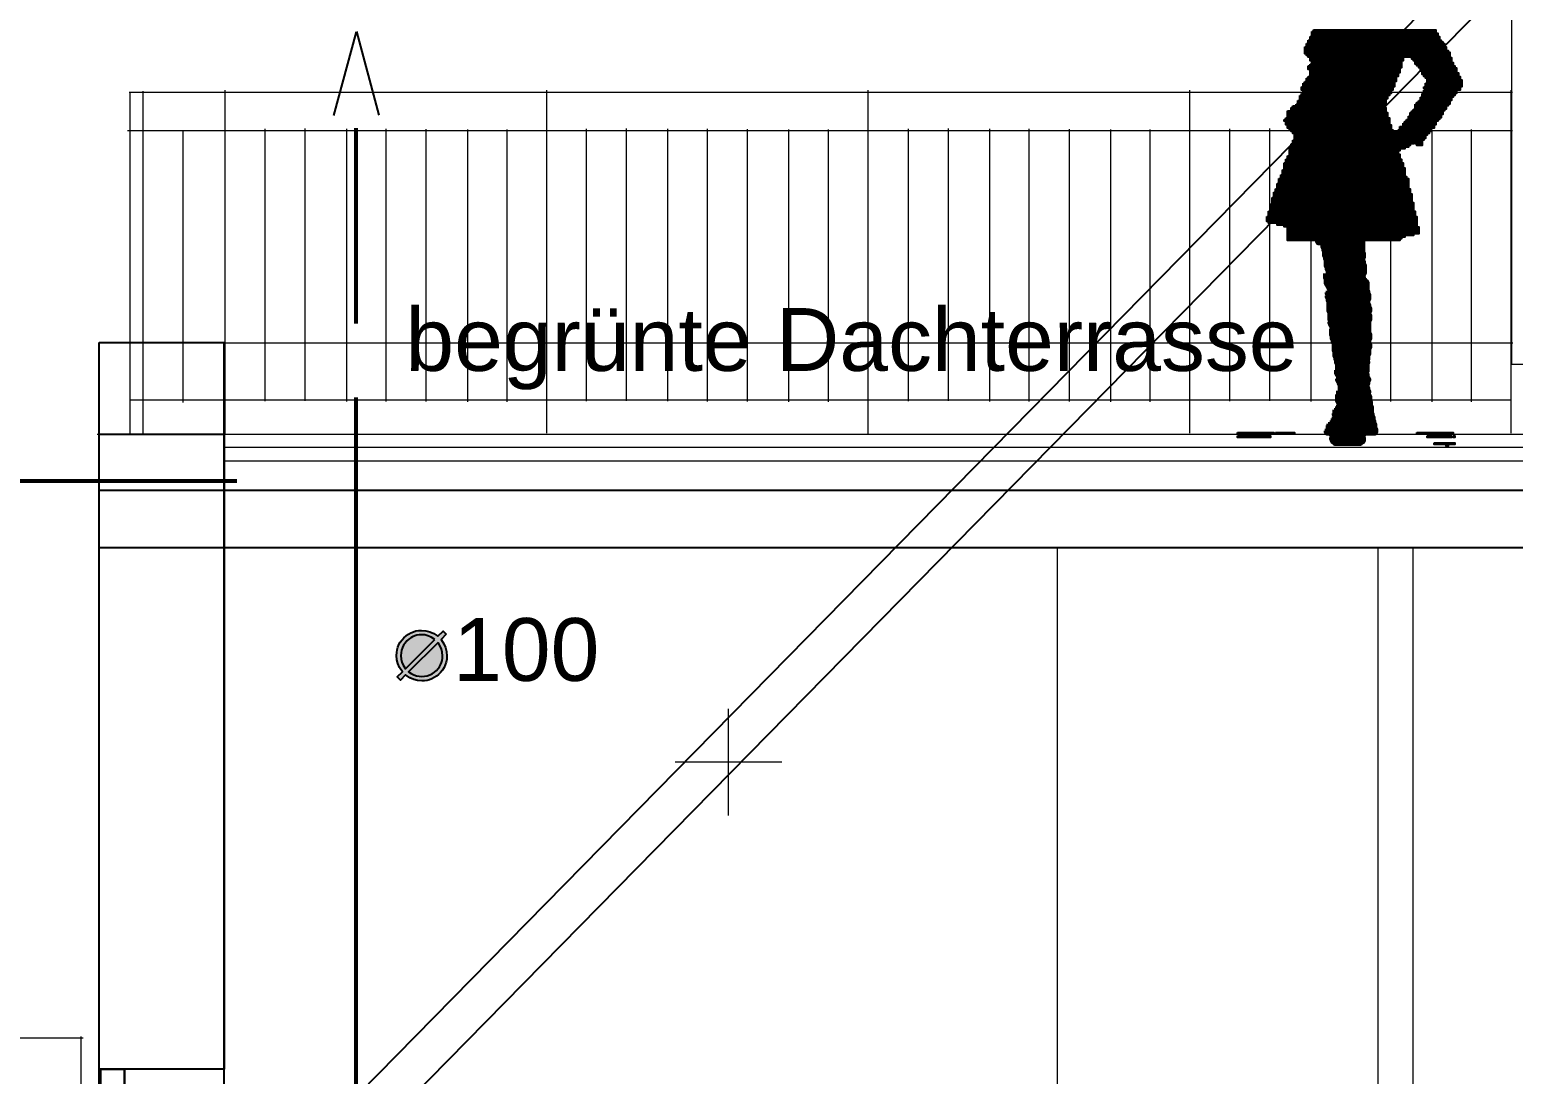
# Model space of a CAD drawing. Header units: millimetres. Extents: x 6 to 41668, y 1529 to 28527.
# Drawn here: x 18826 to 23627, y 19161 to 22540 of the extents above; entities that cross this region are included whole.
import ezdxf

# ---------------------------------------------------------------- set-up
doc = ezdxf.new("R2010")
doc.units = ezdxf.units.MM
doc.header["$LTSCALE"] = 50
doc.linetypes.add('PDF_211-7_211-7_0-0_0-0', pattern=[423.4, 211.7, -211.7, 0, 0])
for name, color, linetype in [('00_Wand_Bestand', 7, 'Continuous'), ('05_Linien_stark', 7, 'Continuous'), ('06_Linien_fein', 3, 'Continuous'), ('07_Bemassung', 6, 'Continuous'), ('08_Schnittlinie', 1, 'Continuous'), ('10_Text', 7, 'Continuous')]:
    doc.layers.add(name, color=color, linetype=linetype)
doc.styles.add('PLAN', font='arial.ttf')

msp = doc.modelspace()

# ---------------------------------------------------------------- hatches: boundary and pattern name
at = {"layer": '00_Wand_Bestand'}
for points in [[(22974.8, 22534.4), (23376.8, 22534.4), (23376.8, 22528.8), (22974.8, 22528.8)], [(22974.8, 22528.9), (23382.4, 22528.9), (23382.4, 22523.2), (22974.8, 22523.2)], [(22974.8, 22523.2), (23382.4, 22523.2), (23382.4, 22517.6), (22974.8, 22517.6)], [(22980.4, 22540), (23376.8, 22540), (23376.8, 22534.4), (22980.4, 22534.4)], [(22952.5, 22484.1), (23410.3, 22484.1), (23410.3, 22478.5), (22952.5, 22478.5)], [(22952.5, 22478.5), (23410.3, 22478.5), (23410.3, 22472.9), (22952.5, 22472.9)], [(22952.5, 22472.9), (23415.9, 22472.9), (23415.9, 22467.3), (22952.5, 22467.3)], [(22958.1, 22495.3), (23404.7, 22495.3), (23404.7, 22489.7), (22958.1, 22489.7)], [(22958.1, 22489.7), (23404.7, 22489.7), (23404.7, 22484.1), (22958.1, 22484.1)], [(22963.7, 22506.5), (23393.6, 22506.5), (23393.6, 22500.9), (22963.7, 22500.9)], [(22963.7, 22500.9), (23399.1, 22500.9), (23399.1, 22495.3), (22963.7, 22495.3)], [(22969.3, 22517.6), (23388, 22517.6), (23388, 22512.1), (22969.3, 22512.1)], [(22969.3, 22512), (23388, 22512), (23388, 22506.4), (22969.3, 22506.4)], [(22952.5, 22467.3), (23421.5, 22467.3), (23421.5, 22461.7), (22952.5, 22461.7)], [(22958.1, 22461.7), (23421.4, 22461.7), (23421.4, 22456.1), (22958.1, 22456.1)], [(22963.7, 22456.2), (23421.5, 22456.2), (23421.5, 22450.6), (22963.7, 22450.6)], [(22930.2, 22310.7), (23181.4, 22310.7), (23181.4, 22305.2), (22930.2, 22305.2)], [(22930.2, 22305.1), (23181.4, 22305.1), (23181.4, 22299.5), (22930.2, 22299.5)], [(23187, 22310.7), (23214.9, 22310.7), (23214.9, 22305.2), (23187, 22305.2)], [(23187, 22305.1), (23214.9, 22305.1), (23214.9, 22299.5), (23187, 22299.5)], [(23315.4, 22305.1), (23421.4, 22305.1), (23421.4, 22299.5), (23315.4, 22299.5)], [(23321, 22310.7), (23421.5, 22310.7), (23421.5, 22305.2), (23321, 22305.2)], [(22919, 22204.5), (23348.9, 22204.5), (23348.9, 22198.9), (22919, 22198.9)], [(22919, 22198.9), (23343.3, 22198.9), (23343.3, 22193.3), (22919, 22193.3)], [(22919, 22193.3), (23343.3, 22193.3), (23343.3, 22187.7), (22919, 22187.7)], [(22919, 22187.7), (23337.7, 22187.7), (23337.7, 22182.1), (22919, 22182.1)], [(22902.3, 22159.7), (23276.3, 22159.7), (23276.3, 22154.2), (22902.3, 22154.2)], [(22902.3, 22154.1), (23259.5, 22154.1), (23259.5, 22148.6), (22902.3, 22148.6)], [(22902.3, 22148.6), (23254, 22148.6), (23254, 22143), (22902.3, 22143)], [(22902.3, 22137.4), (23259.5, 22137.4), (23259.5, 22131.8), (22902.3, 22131.8)], [(22907.9, 22165.4), (23287.5, 22165.4), (23287.5, 22159.7), (22907.9, 22159.7)], [(22913.4, 22182.1), (23332.1, 22182.1), (23332.1, 22176.5), (22913.4, 22176.5)], [(22879.9, 22087.1), (23276.3, 22087.1), (23276.3, 22081.5), (22879.9, 22081.5)], [(22885.5, 22109.4), (23270.7, 22109.4), (23270.7, 22103.8), (22885.5, 22103.8)], [(22885.5, 22103.8), (23270.7, 22103.8), (23270.7, 22098.2), (22885.5, 22098.2)], [(22885.5, 22098.2), (23270.7, 22098.2), (23270.7, 22092.6), (22885.5, 22092.6)], [(22885.5, 22092.7), (23276.3, 22092.7), (23276.3, 22087.1), (22885.5, 22087.1)], [(22891.1, 22120.6), (23265.1, 22120.6), (23265.1, 22115), (22891.1, 22115)], [(22891.1, 22115), (23265.1, 22115), (23265.1, 22109.4), (22891.1, 22109.4)], [(22896.7, 22131.8), (23259.5, 22131.8), (23259.5, 22126.2), (22896.7, 22126.2)], [(22896.7, 22126.2), (23259.5, 22126.2), (23259.5, 22120.6), (22896.7, 22120.6)], [(22863.2, 22042.3), (23287.5, 22042.3), (23287.5, 22036.7), (22863.2, 22036.7)], [(22868.8, 22059.1), (23287.5, 22059.1), (23287.5, 22053.5), (22868.8, 22053.5)], [(22868.8, 22053.5), (23287.5, 22053.5), (23287.5, 22047.9), (22868.8, 22047.9)], [(22868.8, 22047.9), (23287.5, 22047.9), (23287.5, 22042.3), (22868.8, 22042.3)], [(22874.4, 22070.3), (23276.3, 22070.3), (23276.3, 22064.7), (22874.4, 22064.7)], [(22874.4, 22064.7), (23281.9, 22064.7), (23281.9, 22059.1), (22874.4, 22059.1)], [(22879.9, 22081.4), (23276.3, 22081.4), (23276.3, 22075.8), (22879.9, 22075.8)], [(22879.9, 22075.9), (23276.3, 22075.9), (23276.3, 22070.3), (22879.9, 22070.3)], [(22846.4, 21997.6), (23298.6, 21997.6), (23298.6, 21992), (22846.4, 21992)], [(22846.4, 21992), (23298.6, 21992), (23298.6, 21986.4), (22846.4, 21986.4)], [(22852, 22014.4), (23293, 22014.4), (23293, 22008.8), (22852, 22008.8)], [(22852, 22008.8), (23298.6, 22008.8), (23298.6, 22003.2), (22852, 22003.2)], [(22852, 22003.2), (23298.6, 22003.2), (23298.6, 21997.6), (22852, 21997.6)], [(22857.6, 22025.5), (23293.1, 22025.5), (23293.1, 22019.9), (22857.6, 22019.9)], [(22857.6, 22019.9), (23293.1, 22019.9), (23293.1, 22014.4), (22857.6, 22014.4)], [(22863.2, 22036.7), (23287.5, 22036.7), (23287.5, 22031.1), (22863.2, 22031.1)], [(22863.2, 22031.1), (23287.5, 22031.1), (23287.5, 22025.5), (22863.2, 22025.5)], [(22835.3, 21952.8), (23309.8, 21952.8), (23309.8, 21947.3), (22835.3, 21947.3)], [(22835.3, 21947.2), (23309.8, 21947.2), (23309.8, 21941.6), (22835.3, 21941.6)], [(22840.9, 21975.2), (23304.2, 21975.2), (23304.2, 21969.6), (22840.9, 21969.6)], [(22840.9, 21969.6), (23304.2, 21969.6), (23304.2, 21964.1), (22840.9, 21964.1)], [(22840.9, 21964), (23304.2, 21964), (23304.2, 21958.4), (22840.9, 21958.4)], [(22840.9, 21958.4), (23304.2, 21958.4), (23304.2, 21952.8), (22840.9, 21952.8)], [(22846.4, 21986.4), (23298.6, 21986.4), (23298.6, 21980.8), (22846.4, 21980.8)], [(22846.4, 21980.8), (23304.2, 21980.8), (23304.2, 21975.2), (22846.4, 21975.2)], [(22829.7, 21936.1), (23315.4, 21936.1), (23315.4, 21930.5), (22829.7, 21930.5)], [(22829.7, 21930.5), (23315.4, 21930.5), (23315.4, 21924.9), (22829.7, 21924.9)], [(22829.7, 21924.9), (23315.4, 21924.9), (23315.4, 21919.3), (22829.7, 21919.3)], [(22835.3, 21941.7), (23309.8, 21941.7), (23309.8, 21936.1), (22835.3, 21936.1)], [(22835.3, 21919.3), (23315.4, 21919.3), (23315.4, 21913.7), (22835.3, 21913.7)], [(22863.2, 21913.7), (23315.4, 21913.7), (23315.4, 21908.1), (22863.2, 21908.1)], [(22885.5, 21908.1), (23315.4, 21908.1), (23315.4, 21902.5), (22885.5, 21902.5)], [(22896.7, 21902.5), (23321, 21902.5), (23321, 21896.9), (22896.7, 21896.9)], [(22896.7, 21896.9), (23321, 21896.9), (23321, 21891.3), (22896.7, 21891.3)], [(22896.7, 21891.3), (23321, 21891.3), (23321, 21885.7), (22896.7, 21885.7)], [(22896.7, 21885.7), (23321, 21885.7), (23321, 21880.1), (22896.7, 21880.1)], [(22896.7, 21880.1), (23304.2, 21880.1), (23304.2, 21874.5), (22896.7, 21874.5)], [(22896.7, 21874.5), (23276.3, 21874.5), (23276.3, 21868.9), (22896.7, 21868.9)], [(22896.7, 21869), (23265.1, 21869), (23265.1, 21863.4), (22896.7, 21863.4)], [(22896.7, 21863.4), (23259.5, 21863.4), (23259.5, 21857.8), (22896.7, 21857.8)], [(22734.8, 21237.1), (22852, 21237.1), (22852, 21231.4), (22734.8, 21231.4)], [(22734.8, 21225.8), (22840.9, 21225.8), (22840.9, 21220.3), (22734.8, 21220.3)], [(22857.6, 21237.1), (22919, 21237.1), (22919, 21231.4), (22857.6, 21231.4)], [(23315.4, 21237.1), (23432.6, 21237.1), (23432.6, 21231.4), (23315.4, 21231.4)], [(23348.9, 21225.8), (23427, 21225.8), (23427, 21220.3), (23348.9, 21220.3)], [(23432.6, 21225.8), (23438.2, 21225.8), (23438.2, 21220.3), (23432.6, 21220.3)], [(20173.9, 20584.1), (20157, 20567), (20166.1, 20553.7), (20171.9, 20541.4), (20175.1, 20528.7), (20176.1, 20513.8), (20175.5, 20503.9), (20173.8, 20494.4), (20170.8, 20485.3), (20166.6, 20476.5), (20161.3, 20468.1), (20154.8, 20460.1), (20148.6, 20453.9), (20142, 20448.4), (20135, 20443.9), (20127.7, 20440.1), (20120, 20437.2), (20111.9, 20435.1), (20103.4, 20433.9), (20094.6, 20433.5), (20080.7, 20434.5), (20068.5, 20437.6), (20056.3, 20443.4), (20042.3, 20452.6), (20025.4, 20436), (20015.1, 20446), (20032.1, 20462.7), (20023, 20476.8), (20017.2, 20489.2), (20014, 20501.7), (20013, 20515.8), (20013.5, 20525), (20014.9, 20533.8), (20017.4, 20542.4), (20020.8, 20550.5), (20025.2, 20558.3), (20030.7, 20565.7), (20037, 20572.7), (20044.1, 20579.1), (20051.5, 20584.5), (20059.3, 20588.9), (20067.4, 20592.4), (20075.9, 20594.8), (20084.8, 20596.3), (20094, 20596.8), (20108.2, 20595.7), (20120.8, 20592.5), (20133.2, 20586.6), (20146.9, 20577.5), (20163.6, 20594.3)], [(20136.9, 20567.4), (20124.5, 20574.7), (20114.2, 20579.3), (20104.5, 20581.8), (20094, 20582.6), (20086.3, 20582.2), (20079, 20580.9), (20071.9, 20578.9), (20065.1, 20576.1), (20058.7, 20572.4), (20052.6, 20568), (20046.7, 20562.7), (20040.7, 20555.8), (20035.7, 20548.6), (20031.9, 20540.9), (20029.1, 20532.7), (20027.5, 20524.2), (20026.9, 20515.2), (20027.7, 20504), (20030.2, 20494.1), (20034.8, 20484), (20042, 20472.5)], [(20147.2, 20557.4), (20052.1, 20462.4), (20060.5, 20457.1), (20068.9, 20453), (20077.4, 20450), (20086, 20448.3), (20094.7, 20447.7), (20103.7, 20448.2), (20112.2, 20449.9), (20120.3, 20452.6), (20128, 20456.4), (20135.3, 20461.4), (20142.1, 20467.4), (20147.4, 20473.2), (20151.8, 20479.3), (20155.5, 20485.7), (20158.3, 20492.4), (20160.3, 20499.4), (20161.6, 20506.7), (20162, 20514.4), (20161.1, 20525.7), (20158.7, 20535.8), (20154.2, 20545.9)]]:
    msp.add_hatch(color=7, dxfattribs=at).paths.add_polyline_path(points)
at = {"layer": '07_Bemassung'}
for points in [[(23371.2, 21203.5), (23438.2, 21203.5), (23438.2, 21197.9), (23371.2, 21197.9)], [(23410.3, 21197.9), (23415.9, 21197.9), (23415.9, 21192.3), (23410.3, 21192.3)]]:
    msp.add_hatch(color=7, dxfattribs=at).paths.add_polyline_path(points)

# ---------------------------------------------------------------- linework, layer by layer
at = {"layer": '00_Wand_Bestand'}
for points in [[(22974.8, 22534.4), (23376.8, 22534.4), (23376.8, 22528.8), (22974.8, 22528.8)], [(22974.8, 22528.9), (23382.4, 22528.9), (23382.4, 22523.2), (22974.8, 22523.2)], [(22974.8, 22523.2), (23382.4, 22523.2), (23382.4, 22517.6), (22974.8, 22517.6)], [(22980.4, 22540), (23376.8, 22540), (23376.8, 22534.4), (22980.4, 22534.4)], [(22952.5, 22484.1), (23410.3, 22484.1), (23410.3, 22478.5), (22952.5, 22478.5)], [(22952.5, 22478.5), (23410.3, 22478.5), (23410.3, 22472.9), (22952.5, 22472.9)], [(22952.5, 22472.9), (23415.9, 22472.9), (23415.9, 22467.3), (22952.5, 22467.3)], [(22958.1, 22495.3), (23404.7, 22495.3), (23404.7, 22489.7), (22958.1, 22489.7)], [(22958.1, 22489.7), (23404.7, 22489.7), (23404.7, 22484.1), (22958.1, 22484.1)], [(22963.7, 22506.5), (23393.6, 22506.5), (23393.6, 22500.9), (22963.7, 22500.9)], [(22963.7, 22500.9), (23399.1, 22500.9), (23399.1, 22495.3), (22963.7, 22495.3)], [(22969.3, 22517.6), (23388, 22517.6), (23388, 22512.1), (22969.3, 22512.1)], [(22969.3, 22512), (23388, 22512), (23388, 22506.4), (22969.3, 22506.4)], [(22952.5, 22467.3), (23421.5, 22467.3), (23421.5, 22461.7), (22952.5, 22461.7)], [(22958.1, 22461.7), (23421.4, 22461.7), (23421.4, 22456.1), (22958.1, 22456.1)], [(22963.7, 22456.2), (23421.5, 22456.2), (23421.5, 22450.6), (22963.7, 22450.6)], [(22930.2, 22310.7), (23181.4, 22310.7), (23181.4, 22305.2), (22930.2, 22305.2)], [(22930.2, 22305.1), (23181.4, 22305.1), (23181.4, 22299.5), (22930.2, 22299.5)], [(23187, 22310.7), (23214.9, 22310.7), (23214.9, 22305.2), (23187, 22305.2)], [(23187, 22305.1), (23214.9, 22305.1), (23214.9, 22299.5), (23187, 22299.5)], [(23315.4, 22305.1), (23421.4, 22305.1), (23421.4, 22299.5), (23315.4, 22299.5)], [(23321, 22310.7), (23421.5, 22310.7), (23421.5, 22305.2), (23321, 22305.2)], [(22919, 22204.5), (23348.9, 22204.5), (23348.9, 22198.9), (22919, 22198.9)], [(22919, 22198.9), (23343.3, 22198.9), (23343.3, 22193.3), (22919, 22193.3)], [(22919, 22193.3), (23343.3, 22193.3), (23343.3, 22187.7), (22919, 22187.7)], [(22919, 22187.7), (23337.7, 22187.7), (23337.7, 22182.1), (22919, 22182.1)], [(22902.3, 22159.7), (23276.3, 22159.7), (23276.3, 22154.2), (22902.3, 22154.2)], [(22902.3, 22154.1), (23259.5, 22154.1), (23259.5, 22148.6), (22902.3, 22148.6)], [(22902.3, 22148.6), (23254, 22148.6), (23254, 22143), (22902.3, 22143)], [(22902.3, 22137.4), (23259.5, 22137.4), (23259.5, 22131.8), (22902.3, 22131.8)], [(22907.9, 22165.4), (23287.5, 22165.4), (23287.5, 22159.7), (22907.9, 22159.7)], [(22913.4, 22182.1), (23332.1, 22182.1), (23332.1, 22176.5), (22913.4, 22176.5)], [(22879.9, 22087.1), (23276.3, 22087.1), (23276.3, 22081.5), (22879.9, 22081.5)], [(22885.5, 22109.4), (23270.7, 22109.4), (23270.7, 22103.8), (22885.5, 22103.8)], [(22885.5, 22103.8), (23270.7, 22103.8), (23270.7, 22098.2), (22885.5, 22098.2)], [(22885.5, 22098.2), (23270.7, 22098.2), (23270.7, 22092.6), (22885.5, 22092.6)], [(22885.5, 22092.7), (23276.3, 22092.7), (23276.3, 22087.1), (22885.5, 22087.1)], [(22891.1, 22120.6), (23265.1, 22120.6), (23265.1, 22115), (22891.1, 22115)], [(22891.1, 22115), (23265.1, 22115), (23265.1, 22109.4), (22891.1, 22109.4)], [(22896.7, 22131.8), (23259.5, 22131.8), (23259.5, 22126.2), (22896.7, 22126.2)], [(22896.7, 22126.2), (23259.5, 22126.2), (23259.5, 22120.6), (22896.7, 22120.6)], [(22863.2, 22042.3), (23287.5, 22042.3), (23287.5, 22036.7), (22863.2, 22036.7)], [(22868.8, 22059.1), (23287.5, 22059.1), (23287.5, 22053.5), (22868.8, 22053.5)], [(22868.8, 22053.5), (23287.5, 22053.5), (23287.5, 22047.9), (22868.8, 22047.9)], [(22868.8, 22047.9), (23287.5, 22047.9), (23287.5, 22042.3), (22868.8, 22042.3)], [(22874.4, 22070.3), (23276.3, 22070.3), (23276.3, 22064.7), (22874.4, 22064.7)], [(22874.4, 22064.7), (23281.9, 22064.7), (23281.9, 22059.1), (22874.4, 22059.1)], [(22879.9, 22081.4), (23276.3, 22081.4), (23276.3, 22075.8), (22879.9, 22075.8)], [(22879.9, 22075.9), (23276.3, 22075.9), (23276.3, 22070.3), (22879.9, 22070.3)], [(22846.4, 21997.6), (23298.6, 21997.6), (23298.6, 21992), (22846.4, 21992)], [(22846.4, 21992), (23298.6, 21992), (23298.6, 21986.4), (22846.4, 21986.4)], [(22852, 22014.4), (23293, 22014.4), (23293, 22008.8), (22852, 22008.8)], [(22852, 22008.8), (23298.6, 22008.8), (23298.6, 22003.2), (22852, 22003.2)], [(22852, 22003.2), (23298.6, 22003.2), (23298.6, 21997.6), (22852, 21997.6)], [(22857.6, 22025.5), (23293.1, 22025.5), (23293.1, 22019.9), (22857.6, 22019.9)], [(22857.6, 22019.9), (23293.1, 22019.9), (23293.1, 22014.4), (22857.6, 22014.4)], [(22863.2, 22036.7), (23287.5, 22036.7), (23287.5, 22031.1), (22863.2, 22031.1)], [(22863.2, 22031.1), (23287.5, 22031.1), (23287.5, 22025.5), (22863.2, 22025.5)], [(22835.3, 21952.8), (23309.8, 21952.8), (23309.8, 21947.3), (22835.3, 21947.3)], [(22835.3, 21947.2), (23309.8, 21947.2), (23309.8, 21941.6), (22835.3, 21941.6)], [(22840.9, 21975.2), (23304.2, 21975.2), (23304.2, 21969.6), (22840.9, 21969.6)], [(22840.9, 21969.6), (23304.2, 21969.6), (23304.2, 21964.1), (22840.9, 21964.1)], [(22840.9, 21964), (23304.2, 21964), (23304.2, 21958.4), (22840.9, 21958.4)], [(22840.9, 21958.4), (23304.2, 21958.4), (23304.2, 21952.8), (22840.9, 21952.8)], [(22846.4, 21986.4), (23298.6, 21986.4), (23298.6, 21980.8), (22846.4, 21980.8)], [(22846.4, 21980.8), (23304.2, 21980.8), (23304.2, 21975.2), (22846.4, 21975.2)], [(22829.7, 21936.1), (23315.4, 21936.1), (23315.4, 21930.5), (22829.7, 21930.5)], [(22829.7, 21930.5), (23315.4, 21930.5), (23315.4, 21924.9), (22829.7, 21924.9)], [(22829.7, 21924.9), (23315.4, 21924.9), (23315.4, 21919.3), (22829.7, 21919.3)], [(22835.3, 21941.7), (23309.8, 21941.7), (23309.8, 21936.1), (22835.3, 21936.1)], [(22835.3, 21919.3), (23315.4, 21919.3), (23315.4, 21913.7), (22835.3, 21913.7)], [(22863.2, 21913.7), (23315.4, 21913.7), (23315.4, 21908.1), (22863.2, 21908.1)], [(22885.5, 21908.1), (23315.4, 21908.1), (23315.4, 21902.5), (22885.5, 21902.5)], [(22896.7, 21902.5), (23321, 21902.5), (23321, 21896.9), (22896.7, 21896.9)], [(22896.7, 21896.9), (23321, 21896.9), (23321, 21891.3), (22896.7, 21891.3)], [(22896.7, 21891.3), (23321, 21891.3), (23321, 21885.7), (22896.7, 21885.7)], [(22896.7, 21885.7), (23321, 21885.7), (23321, 21880.1), (22896.7, 21880.1)], [(22896.7, 21880.1), (23304.2, 21880.1), (23304.2, 21874.5), (22896.7, 21874.5)], [(22896.7, 21874.5), (23276.3, 21874.5), (23276.3, 21868.9), (22896.7, 21868.9)], [(22896.7, 21869), (23265.1, 21869), (23265.1, 21863.4), (22896.7, 21863.4)], [(22896.7, 21863.4), (23259.5, 21863.4), (23259.5, 21857.8), (22896.7, 21857.8)], [(22734.8, 21237.1), (22852, 21237.1), (22852, 21231.4), (22734.8, 21231.4)], [(22734.8, 21225.8), (22840.9, 21225.8), (22840.9, 21220.3), (22734.8, 21220.3)], [(22857.6, 21237.1), (22919, 21237.1), (22919, 21231.4), (22857.6, 21231.4)], [(23315.4, 21237.1), (23432.6, 21237.1), (23432.6, 21231.4), (23315.4, 21231.4)], [(23348.9, 21225.8), (23427, 21225.8), (23427, 21220.3), (23348.9, 21220.3)], [(23432.6, 21225.8), (23438.2, 21225.8), (23438.2, 21220.3), (23432.6, 21220.3)], [(20173.9, 20584.1), (20157, 20567), (20166.1, 20553.7), (20171.9, 20541.4), (20175.1, 20528.7), (20176.1, 20513.8), (20175.5, 20503.9), (20173.8, 20494.4), (20170.8, 20485.3), (20166.6, 20476.5), (20161.3, 20468.1), (20154.8, 20460.1), (20148.6, 20453.9), (20142, 20448.4), (20135, 20443.9), (20127.7, 20440.1), (20120, 20437.2), (20111.9, 20435.1), (20103.4, 20433.9), (20094.6, 20433.5), (20080.7, 20434.5), (20068.5, 20437.6), (20056.3, 20443.4), (20042.3, 20452.6), (20025.4, 20436), (20015.1, 20446), (20032.1, 20462.7), (20023, 20476.8), (20017.2, 20489.2), (20014, 20501.7), (20013, 20515.8), (20013.5, 20525), (20014.9, 20533.8), (20017.4, 20542.4), (20020.8, 20550.5), (20025.2, 20558.3), (20030.7, 20565.7), (20037, 20572.7), (20044.1, 20579.1), (20051.5, 20584.5), (20059.3, 20588.9), (20067.4, 20592.4), (20075.9, 20594.8), (20084.8, 20596.3), (20094, 20596.8), (20108.2, 20595.7), (20120.8, 20592.5), (20133.2, 20586.6), (20146.9, 20577.5), (20163.6, 20594.3)], [(20136.9, 20567.4), (20124.5, 20574.7), (20114.2, 20579.3), (20104.5, 20581.8), (20094, 20582.6), (20086.3, 20582.2), (20079, 20580.9), (20071.9, 20578.9), (20065.1, 20576.1), (20058.7, 20572.4), (20052.6, 20568), (20046.7, 20562.7), (20040.7, 20555.8), (20035.7, 20548.6), (20031.9, 20540.9), (20029.1, 20532.7), (20027.5, 20524.2), (20026.9, 20515.2), (20027.7, 20504), (20030.2, 20494.1), (20034.8, 20484), (20042, 20472.5)], [(20147.2, 20557.4), (20052.1, 20462.4), (20060.5, 20457.1), (20068.9, 20453), (20077.4, 20450), (20086, 20448.3), (20094.7, 20447.7), (20103.7, 20448.2), (20112.2, 20449.9), (20120.3, 20452.6), (20128, 20456.4), (20135.3, 20461.4), (20142.1, 20467.4), (20147.4, 20473.2), (20151.8, 20479.3), (20155.5, 20485.7), (20158.3, 20492.4), (20160.3, 20499.4), (20161.6, 20506.7), (20162, 20514.4), (20161.1, 20525.7), (20158.7, 20535.8), (20154.2, 20545.9)]]:
    msp.add_lwpolyline(points, close=True, dxfattribs=at)
at = {"layer": '05_Linien_stark', "lineweight": 25}
for p, q in [((19810.3, 22262.2), (19883, 22533.5)), ((19956.8, 22263.1), (19884.1, 22534.4))]:
    msp.add_line(p, q, dxfattribs=at)
at = {"layer": '05_Linien_stark', "lineweight": 15}
for p, q in [((19147.8, 22337.7), (21542.9, 22337.7)), ((19149.9, 22339.1), (19149.9, 21227.8)), ((19191.6, 22340.7), (19191.6, 21229.3)), ((19456.9, 22344.8), (19456.9, 21233.4)), ((20498.1, 22344.6), (20498.1, 21234.6)), ((21530.7, 22337.6), (23624.5, 22337.6)), ((21537.9, 22344.8), (21537.9, 21234.8)), ((21538.5, 22344.7), (21538.5, 21233.3)), ((22579.7, 22344.6), (22579.7, 21234.6)), ((23619.5, 22344.7), (23619.5, 21234.7)), ((19142.1, 22213.7), (21542.4, 22213.7)), ((19321.6, 22215.2), (19321.6, 21333.8)), ((19586.9, 22219.2), (19586.9, 21337.9)), ((19716.6, 22220.1), (19716.6, 21338.8)), ((19850.5, 22219), (19850.5, 21337.7)), ((19978, 22218.9), (19978, 21337.6)), ((20108.2, 22218.7), (20108.2, 21337.3)), ((20242.1, 22217.6), (20242.1, 21336.2)), ((20369.6, 22217.5), (20369.6, 21336.1)), ((20626.8, 22219.3), (20626.8, 21338)), ((20756.6, 22220.2), (20756.6, 21338.9)), ((20890.4, 22219.1), (20890.4, 21337.8)), ((21017.9, 22219), (21017.9, 21337.7)), ((21148.1, 22218.7), (21148.1, 21337.4)), ((21282, 22217.6), (21282, 21336.3)), ((21409.5, 22217.5), (21409.5, 21336.2)), ((21539.7, 22213.7), (23624, 22213.7)), ((21668.5, 22219.2), (21668.5, 21337.9)), ((21798.2, 22220.1), (21798.2, 21338.8)), ((21932.1, 22219), (21932.1, 21337.7)), ((22059.6, 22218.9), (22059.6, 21337.6)), ((22189.8, 22218.6), (22189.8, 21337.3)), ((22323.7, 22217.5), (22323.7, 21336.2)), ((22451.2, 22217.4), (22451.2, 21336.1)), ((22708.4, 22219.3), (22708.4, 21337.9)), ((22838.2, 22220.2), (22838.2, 21338.8)), ((22972, 22219), (22972, 21337.7)), ((23099.5, 22219), (23099.5, 21337.6)), ((23229.7, 22218.7), (23229.7, 21337.3)), ((23363.6, 22217.6), (23363.6, 21336.2)), ((23491.1, 22217.5), (23491.1, 21336.1)), ((19149.3, 21342.5), (21539, 21342.5)), ((21532, 21342.5), (23620.6, 21342.5)), ((19044.1, 21231.3), (24645.1, 21231.3)), ((19454.3, 21188.9), (24649.1, 21188.9)), ((19456, 21144.8), (24654, 21144.8)), ((16823.8, 19278.7), (18999.3, 19278.7)), ((18990.9, 19283.3), (18990.9, 18274))]:
    msp.add_line(p, q, dxfattribs=at)
at = {"layer": '05_Linien_stark', "lineweight": 20}
for points in [[(23622.1, 21456.7), (23622.1, 24251), (30219.9, 24033.3), (30219.9, 21456.7)], [(23189.8, 20863.7), (23301.5, 20863.7), (23301.5, 17685.4), (23189.8, 17685.4)]]:
    msp.add_lwpolyline(points, close=True, dxfattribs=at)
at = {"layer": '05_Linien_stark', "lineweight": 25}
for points in [[(24656.6, 23947.9), (24749.7, 23856.4), (18960.9, 17965.8), (18867.8, 18057.2)], [(19050.5, 21528.1), (19454.2, 21528.1), (19454.2, 18076.2), (19050.5, 18076.2)], [(19050.5, 21231.2), (19454.7, 21231.2), (19454.7, 19177.7), (19050.5, 19177.7)], [(19050.4, 21050.6), (24863.2, 21050.6), (24863.2, 20864), (19050.4, 20864)]]:
    msp.add_lwpolyline(points, close=True, dxfattribs=at)
at = {"layer": '05_Linien_stark', "lineweight": 211}
for points in [[(22997.2, 21857.8), (23136.7, 21857.8), (23136.7, 21852.2), (22997.2, 21852.2)], [(23013.9, 21852.2), (23136.7, 21852.2), (23136.7, 21846.6), (23013.9, 21846.6)], [(23013.9, 21846.6), (23136.7, 21846.6), (23136.7, 21841), (23013.9, 21841)], [(23013.9, 21841), (23136.7, 21841), (23136.7, 21835.4), (23013.9, 21835.4)], [(23016.7, 21835.4), (23136.7, 21835.4), (23136.7, 21829.8), (23016.7, 21829.8)], [(23016.7, 21829.8), (23136.7, 21829.8), (23136.7, 21824.2), (23016.7, 21824.2)], [(23019.5, 21824.2), (23136.7, 21824.2), (23136.7, 21818.6), (23019.5, 21818.6)], [(23019.5, 21818.6), (23139.5, 21818.6), (23139.5, 21813), (23019.5, 21813)], [(23019.5, 21813), (23139.5, 21813), (23139.5, 21807.5), (23019.5, 21807.5)], [(23022.3, 21807.5), (23139.5, 21807.5), (23139.5, 21801.9), (23022.3, 21801.9)], [(23022.3, 21801.9), (23136.7, 21801.9), (23136.7, 21796.2), (23022.3, 21796.2)], [(23022.3, 21751.5), (23139.5, 21751.5), (23139.5, 21745.9), (23022.3, 21745.9)], [(23025.1, 21796.2), (23136.7, 21796.2), (23136.7, 21790.7), (23025.1, 21790.7)], [(23025.1, 21790.7), (23139.5, 21790.7), (23139.5, 21785.1), (23025.1, 21785.1)], [(23025.1, 21785.1), (23139.5, 21785.1), (23139.5, 21779.5), (23025.1, 21779.5)], [(23025.1, 21779.5), (23142.3, 21779.5), (23142.3, 21773.9), (23025.1, 21773.9)], [(23027.9, 21773.9), (23142.3, 21773.9), (23142.3, 21768.3), (23027.9, 21768.3)], [(23027.9, 21768.3), (23142.3, 21768.3), (23142.3, 21762.7), (23027.9, 21762.7)], [(23030.7, 21762.7), (23142.3, 21762.7), (23142.3, 21757.1), (23030.7, 21757.1)], [(23030.7, 21757.1), (23142.3, 21757.1), (23142.3, 21751.5), (23030.7, 21751.5)], [(23022.3, 21745.9), (23136.7, 21745.9), (23136.7, 21740.4), (23022.3, 21740.4)], [(23022.3, 21740.3), (23139.5, 21740.3), (23139.5, 21734.7), (23022.3, 21734.7)], [(23025.1, 21734.8), (23136.7, 21734.8), (23136.7, 21729.2), (23025.1, 21729.2)], [(23025.1, 21729.1), (23145.1, 21729.1), (23145.1, 21723.6), (23025.1, 21723.6)], [(23025.1, 21723.6), (23150.7, 21723.6), (23150.7, 21718), (23025.1, 21718)], [(23027.9, 21718), (23150.7, 21718), (23150.7, 21712.4), (23027.9, 21712.4)], [(23030.7, 21712.4), (23150.7, 21712.4), (23150.7, 21706.8), (23030.7, 21706.8)], [(23033.5, 21706.8), (23150.7, 21706.8), (23150.7, 21701.2), (23033.5, 21701.2)], [(23027.9, 21690), (23153.5, 21690), (23153.5, 21684.4), (23027.9, 21684.4)], [(23027.9, 21678.8), (23156.3, 21678.8), (23156.3, 21673.2), (23027.9, 21673.2)], [(23030.7, 21695.6), (23153.5, 21695.6), (23153.5, 21690), (23030.7, 21690)], [(23030.7, 21684.4), (23156.3, 21684.4), (23156.3, 21678.8), (23030.7, 21678.8)], [(23030.7, 21667.6), (23153.5, 21667.6), (23153.5, 21662), (23030.7, 21662)], [(23033.4, 21662), (23153.5, 21662), (23153.5, 21656.5), (23033.4, 21656.5)], [(23033.4, 21656.5), (23153.5, 21656.5), (23153.5, 21650.9), (23033.4, 21650.9)], [(23033.5, 21673.2), (23156.3, 21673.2), (23156.3, 21667.6), (23033.5, 21667.6)], [(23036.2, 21701.2), (23150.7, 21701.2), (23150.7, 21695.6), (23036.2, 21695.6)], [(23033.4, 21650.9), (23156.3, 21650.9), (23156.3, 21645.3), (23033.4, 21645.3)], [(23033.5, 21645.3), (23156.3, 21645.3), (23156.3, 21639.7), (23033.5, 21639.7)], [(23033.5, 21639.7), (23159.1, 21639.7), (23159.1, 21634.1), (23033.5, 21634.1)], [(23033.5, 21634.1), (23159.1, 21634.1), (23159.1, 21628.5), (23033.5, 21628.5)], [(23036.2, 21628.5), (23156.3, 21628.5), (23156.3, 21622.9), (23036.2, 21622.9)], [(23036.2, 21622.9), (23156.3, 21622.9), (23156.3, 21617.3), (23036.2, 21617.3)], [(23036.2, 21617.3), (23159.1, 21617.3), (23159.1, 21611.7), (23036.2, 21611.7)], [(23036.2, 21611.7), (23159.1, 21611.7), (23159.1, 21606.1), (23036.2, 21606.1)], [(23036.2, 21606.1), (23159.1, 21606.1), (23159.1, 21600.5), (23036.2, 21600.5)], [(23036.2, 21594.9), (23156.3, 21594.9), (23156.3, 21589.3), (23036.2, 21589.3)], [(23039, 21589.3), (23156.3, 21589.3), (23156.3, 21583.8), (23039, 21583.8)], [(23039.1, 21600.6), (23156.3, 21600.6), (23156.3, 21594.9), (23039.1, 21594.9)], [(23041.8, 21583.8), (23156.3, 21583.8), (23156.3, 21578.2), (23041.8, 21578.2)], [(23041.8, 21572.6), (23156.3, 21572.6), (23156.3, 21567), (23041.8, 21567)], [(23041.8, 21567), (23156.3, 21567), (23156.3, 21561.4), (23041.8, 21561.4)], [(23041.8, 21561.4), (23156.3, 21561.4), (23156.3, 21555.8), (23041.8, 21555.8)], [(23044.6, 21578.2), (23156.3, 21578.2), (23156.3, 21572.6), (23044.6, 21572.6)], [(23041.8, 21555.8), (23159.1, 21555.8), (23159.1, 21550.2), (23041.8, 21550.2)], [(23044.6, 21550.2), (23159.1, 21550.2), (23159.1, 21544.6), (23044.6, 21544.6)], [(23044.6, 21544.6), (23159.1, 21544.6), (23159.1, 21539), (23044.6, 21539)], [(23047.4, 21539), (23156.3, 21539), (23156.3, 21533.4), (23047.4, 21533.4)], [(23047.4, 21533.4), (23156.3, 21533.4), (23156.3, 21527.8), (23047.4, 21527.8)], [(23050.2, 21527.9), (23156.3, 21527.9), (23156.3, 21522.3), (23050.2, 21522.3)], [(23050.2, 21522.2), (23159.1, 21522.2), (23159.1, 21516.7), (23050.2, 21516.7)], [(23050.2, 21516.7), (23159.1, 21516.7), (23159.1, 21511), (23050.2, 21511)], [(23050.2, 21511.1), (23156.3, 21511.1), (23156.3, 21505.5), (23050.2, 21505.5)], [(23050.2, 21505.5), (23156.3, 21505.5), (23156.3, 21499.9), (23050.2, 21499.9)], [(23053, 21499.9), (23156.3, 21499.9), (23156.3, 21494.3), (23053, 21494.3)], [(23053, 21494.3), (23156.3, 21494.3), (23156.3, 21488.7), (23053, 21488.7)], [(23053, 21488.7), (23153.5, 21488.7), (23153.5, 21483.1), (23053, 21483.1)], [(23055.8, 21483.1), (23153.5, 21483.1), (23153.5, 21477.5), (23055.8, 21477.5)], [(23055.8, 21477.5), (23153.5, 21477.5), (23153.5, 21471.9), (23055.8, 21471.9)], [(23058.6, 21471.9), (23150.7, 21471.9), (23150.7, 21466.3), (23058.6, 21466.3)], [(23058.6, 21466.3), (23153.5, 21466.3), (23153.5, 21460.7), (23058.6, 21460.7)], [(23058.6, 21438.4), (23150.7, 21438.4), (23150.7, 21432.8), (23058.6, 21432.8)], [(23058.6, 21432.7), (23147.9, 21432.7), (23147.9, 21427.2), (23058.6, 21427.2)], [(23061.3, 21460.7), (23150.7, 21460.7), (23150.7, 21455.1), (23061.3, 21455.1)], [(23061.3, 21455.1), (23150.7, 21455.1), (23150.7, 21449.6), (23061.3, 21449.6)], [(23061.3, 21449.6), (23150.7, 21449.6), (23150.7, 21444), (23061.3, 21444)], [(23061.3, 21444), (23150.7, 21444), (23150.7, 21438.4), (23061.3, 21438.4)], [(23061.4, 21427.2), (23150.7, 21427.2), (23150.7, 21421.6), (23061.4, 21421.6)], [(23064.2, 21421.6), (23150.7, 21421.6), (23150.7, 21416), (23064.2, 21416)], [(23064.2, 21416), (23153.5, 21416), (23153.5, 21410.4), (23064.2, 21410.4)], [(23061.4, 21410.4), (23156.3, 21410.4), (23156.3, 21404.8), (23061.4, 21404.8)], [(23064.2, 21404.8), (23153.5, 21404.8), (23153.5, 21399.2), (23064.2, 21399.2)], [(23064.2, 21371.3), (23156.3, 21371.3), (23156.3, 21365.7), (23064.2, 21365.7)], [(23067, 21399.2), (23153.5, 21399.2), (23153.5, 21393.6), (23067, 21393.6)], [(23069.7, 21393.6), (23150.7, 21393.6), (23150.7, 21388), (23069.7, 21388)], [(23069.7, 21388), (23150.7, 21388), (23150.7, 21382.4), (23069.7, 21382.4)], [(23069.7, 21382.4), (23153.5, 21382.4), (23153.5, 21376.9), (23069.7, 21376.9)], [(23069.7, 21376.9), (23153.5, 21376.9), (23153.5, 21371.3), (23069.7, 21371.3)], [(23061.3, 21343.3), (23159.1, 21343.3), (23159.1, 21337.7), (23061.3, 21337.7)], [(23061.4, 21360.1), (23156.3, 21360.1), (23156.3, 21354.5), (23061.4, 21354.5)], [(23061.4, 21354.5), (23159.1, 21354.5), (23159.1, 21348.9), (23061.4, 21348.9)], [(23061.4, 21348.9), (23159.1, 21348.9), (23159.1, 21343.3), (23061.4, 21343.3)], [(23061.4, 21321), (23164.6, 21321), (23164.6, 21315.4), (23061.4, 21315.4)], [(23064.2, 21365.7), (23153.5, 21365.7), (23153.5, 21360.1), (23064.2, 21360.1)], [(23064.2, 21326.5), (23161.9, 21326.5), (23161.9, 21320.9), (23064.2, 21320.9)], [(23066.9, 21337.7), (23161.9, 21337.7), (23161.9, 21332.1), (23066.9, 21332.1)], [(23066.9, 21332.1), (23161.9, 21332.1), (23161.9, 21326.5), (23066.9, 21326.5)], [(23044.6, 21276.2), (23173, 21276.2), (23173, 21270.6), (23044.6, 21270.6)], [(23047.4, 21281.8), (23170.2, 21281.8), (23170.2, 21276.2), (23047.4, 21276.2)], [(23050.2, 21298.5), (23167.4, 21298.5), (23167.4, 21293), (23050.2, 21293)], [(23050.2, 21287.4), (23170.2, 21287.4), (23170.2, 21281.8), (23050.2, 21281.8)], [(23053, 21309.7), (23164.6, 21309.7), (23164.6, 21304.1), (23053, 21304.1)], [(23053, 21304.2), (23164.6, 21304.2), (23164.6, 21298.6), (23053, 21298.6)], [(23053, 21293), (23167.4, 21293), (23167.4, 21287.4), (23053, 21287.4)], [(23058.6, 21315.3), (23164.7, 21315.3), (23164.7, 21309.7), (23058.6, 21309.7)], [(23025.1, 21242.6), (23178.6, 21242.6), (23178.6, 21237), (23025.1, 21237)], [(23027.9, 21248.2), (23178.6, 21248.2), (23178.6, 21242.7), (23027.9, 21242.7)], [(23030.7, 21259.4), (23175.8, 21259.4), (23175.8, 21253.8), (23030.7, 21253.8)], [(23030.7, 21253.8), (23175.8, 21253.8), (23175.8, 21248.2), (23030.7, 21248.2)], [(23033.5, 21265), (23175.8, 21265), (23175.8, 21259.4), (23033.5, 21259.4)], [(23039.1, 21270.6), (23173, 21270.6), (23173, 21265), (23039.1, 21265)], [(23041.8, 21231.4), (23139.5, 21231.4), (23139.5, 21225.9), (23041.8, 21225.9)], [(23041.8, 21220.3), (23139.5, 21220.3), (23139.5, 21214.7), (23041.8, 21214.7)], [(23044.6, 21214.7), (23139.5, 21214.7), (23139.5, 21209.1), (23044.6, 21209.1)], [(23050.2, 21209.1), (23131.1, 21209.1), (23131.1, 21203.5), (23050.2, 21203.5)]]:
    msp.add_lwpolyline(points, close=True, dxfattribs=at)
at = {"layer": '05_Linien_stark', "lineweight": 30}
msp.add_lwpolyline([(19054.4, 19177.4), (19132.7, 19177.4), (19132.7, 16691.5), (19054.4, 16691.5)], close=True, dxfattribs=at)
at = {"layer": '06_Linien_fein', "lineweight": 13}
for p, q in [((23622.5, 21531.1), (23622.5, 23846.8)), ((19051, 21526.8), (23625.4, 21526.8))]:
    msp.add_line(p, q, dxfattribs=at)
at = {"layer": '06_Linien_fein', "lineweight": 5}
for p, q in [((21087.1, 19997.9), (21087.2, 20343.4)), ((21259.9, 20170.7), (20914.5, 20170.6))]:
    msp.add_line(p, q, dxfattribs=at)
at = {"layer": '06_Linien_fein'}
for points in [[(22969.3, 22450.5), (23270.7, 22450.5), (23270.7, 22444.9), (22969.3, 22444.9)], [(22969.3, 22444.9), (23270.7, 22444.9), (23270.7, 22439.3), (22969.3, 22439.3)], [(22969.3, 22428.2), (23265.1, 22428.2), (23265.1, 22422.6), (22969.3, 22422.6)], [(22974.8, 22439.4), (23265.1, 22439.4), (23265.1, 22433.8), (22974.8, 22433.8)], [(22974.8, 22433.8), (23265.1, 22433.8), (23265.1, 22428.2), (22974.8, 22428.2)], [(23298.6, 22450.5), (23427, 22450.5), (23427, 22444.9), (23298.6, 22444.9)], [(23304.2, 22444.9), (23427.1, 22444.9), (23427.1, 22439.3), (23304.2, 22439.3)], [(23309.8, 22439.4), (23427, 22439.4), (23427, 22433.8), (23309.8, 22433.8)], [(23309.8, 22433.8), (23432.6, 22433.8), (23432.6, 22428.2), (23309.8, 22428.2)], [(23315.4, 22428.2), (23432.6, 22428.2), (23432.6, 22422.6), (23315.4, 22422.6)], [(22958.1, 22383.4), (23248.4, 22383.4), (23248.4, 22377.9), (22958.1, 22377.9)], [(22958.1, 22377.8), (23248.4, 22377.8), (23248.4, 22372.2), (22958.1, 22372.2)], [(22963.7, 22422.6), (23265.1, 22422.6), (23265.1, 22417), (22963.7, 22417)], [(22963.7, 22417), (23259.5, 22417), (23259.5, 22411.4), (22963.7, 22411.4)], [(22963.7, 22389), (23248.4, 22389), (23248.4, 22383.4), (22963.7, 22383.4)], [(22969.3, 22411.4), (23259.5, 22411.4), (23259.5, 22405.8), (22969.3, 22405.8)], [(22969.3, 22405.8), (23259.5, 22405.8), (23259.5, 22400.2), (22969.3, 22400.2)], [(22969.3, 22400.2), (23254, 22400.2), (23254, 22394.6), (22969.3, 22394.6)], [(22969.3, 22394.6), (23254, 22394.6), (23254, 22389), (22969.3, 22389)], [(23321, 22422.6), (23438.2, 22422.6), (23438.2, 22417), (23321, 22417)], [(23326.5, 22417), (23443.8, 22417), (23443.8, 22411.4), (23326.5, 22411.4)], [(23326.5, 22411.4), (23443.8, 22411.4), (23443.8, 22405.8), (23326.5, 22405.8)], [(23332.1, 22405.8), (23443.8, 22405.8), (23443.8, 22400.2), (23332.1, 22400.2)], [(23332.1, 22400.2), (23449.4, 22400.2), (23449.4, 22394.6), (23332.1, 22394.6)], [(23337.7, 22394.6), (23449.4, 22394.6), (23449.4, 22389), (23337.7, 22389)], [(23343.3, 22389), (23455, 22389), (23455, 22383.4), (23343.3, 22383.4)], [(23348.9, 22383.4), (23455, 22383.4), (23455, 22377.9), (23348.9, 22377.9)], [(23348.9, 22377.8), (23460.5, 22377.8), (23460.5, 22372.2), (23348.9, 22372.2)], [(22935.8, 22327.5), (23220.5, 22327.5), (23220.5, 22321.9), (22935.8, 22321.9)], [(22941.4, 22355.5), (23237.2, 22355.5), (23237.2, 22349.9), (22941.4, 22349.9)], [(22941.4, 22349.9), (23237.2, 22349.9), (23237.2, 22344.3), (22941.4, 22344.3)], [(22941.4, 22333.1), (23226, 22333.1), (23226, 22327.5), (22941.4, 22327.5)], [(22946.9, 22366.7), (23242.8, 22366.7), (23242.8, 22361.1), (22946.9, 22361.1)], [(22946.9, 22361), (23242.8, 22361), (23242.8, 22355.5), (22946.9, 22355.5)], [(22946.9, 22344.3), (23231.6, 22344.3), (23231.6, 22338.7), (22946.9, 22338.7)], [(22946.9, 22338.7), (23231.6, 22338.7), (23231.6, 22333.1), (22946.9, 22333.1)], [(22952.5, 22372.3), (23242.8, 22372.3), (23242.8, 22366.7), (22952.5, 22366.7)], [(23332.1, 22333.1), (23438.2, 22333.1), (23438.2, 22327.5), (23332.1, 22327.5)], [(23332.1, 22327.5), (23432.6, 22327.5), (23432.6, 22321.9), (23332.1, 22321.9)], [(23337.7, 22355.5), (23454.9, 22355.5), (23454.9, 22349.9), (23337.7, 22349.9)], [(23337.7, 22344.3), (23443.8, 22344.3), (23443.8, 22338.7), (23337.7, 22338.7)], [(23337.7, 22338.7), (23443.8, 22338.7), (23443.8, 22333.1), (23337.7, 22333.1)], [(23343.3, 22366.7), (23460.6, 22366.7), (23460.6, 22361.1), (23343.3, 22361.1)], [(23343.3, 22361), (23460.6, 22361), (23460.6, 22355.5), (23343.3, 22355.5)], [(23343.3, 22349.9), (23455, 22349.9), (23455, 22344.3), (23343.3, 22344.3)], [(23348.9, 22372.3), (23460.5, 22372.3), (23460.5, 22366.7), (23348.9, 22366.7)], [(22907.9, 22288.4), (23214.9, 22288.4), (23214.9, 22282.8), (22907.9, 22282.8)], [(22907.9, 22282.8), (23214.9, 22282.8), (23214.9, 22277.2), (22907.9, 22277.2)], [(22913.4, 22294), (23209.3, 22294), (23209.3, 22288.4), (22913.4, 22288.4)], [(22924.6, 22299.6), (23214.9, 22299.6), (23214.9, 22294), (22924.6, 22294)], [(22935.8, 22321.9), (23220.5, 22321.9), (23220.5, 22316.3), (22935.8, 22316.3)], [(22935.8, 22316.3), (23214.9, 22316.3), (23214.9, 22310.7), (22935.8, 22310.7)], [(23304.2, 22282.8), (23404.7, 22282.8), (23404.7, 22277.2), (23304.2, 22277.2)], [(23309.8, 22299.6), (23415.9, 22299.6), (23415.9, 22294), (23309.8, 22294)], [(23309.8, 22294), (23410.3, 22294), (23410.3, 22288.4), (23309.8, 22288.4)], [(23309.8, 22288.4), (23410.3, 22288.4), (23410.3, 22282.8), (23309.8, 22282.8)], [(23326.5, 22321.9), (23427, 22321.9), (23427, 22316.3), (23326.5, 22316.3)], [(23326.5, 22316.3), (23427, 22316.3), (23427, 22310.7), (23326.5, 22310.7)], [(22885.5, 22249.2), (23226, 22249.2), (23226, 22243.6), (22885.5, 22243.6)], [(22891.1, 22254.8), (23226, 22254.8), (23226, 22249.2), (22891.1, 22249.2)], [(22891.1, 22243.6), (23226, 22243.6), (23226, 22238), (22891.1, 22238)], [(22891.1, 22238), (23226, 22238), (23226, 22232.4), (22891.1, 22232.4)], [(22896.7, 22277.2), (23214.9, 22277.2), (23214.9, 22271.6), (22896.7, 22271.6)], [(22896.7, 22271.6), (23220.5, 22271.6), (23220.5, 22266), (22896.7, 22266)], [(22896.7, 22266), (23220.5, 22266), (23220.5, 22260.4), (22896.7, 22260.4)], [(22896.7, 22260.4), (23220.5, 22260.4), (23220.5, 22254.8), (22896.7, 22254.8)], [(22896.7, 22232.4), (23231.6, 22232.4), (23231.6, 22226.8), (22896.7, 22226.8)], [(23270.7, 22238), (23376.8, 22238), (23376.8, 22232.4), (23270.7, 22232.4)], [(23270.7, 22232.4), (23371.2, 22232.4), (23371.2, 22226.8), (23270.7, 22226.8)], [(23276.3, 22243.6), (23376.8, 22243.6), (23376.8, 22238), (23276.3, 22238)], [(23281.9, 22249.2), (23382.4, 22249.2), (23382.4, 22243.6), (23281.9, 22243.6)], [(23287.5, 22260.4), (23393.5, 22260.4), (23393.5, 22254.8), (23287.5, 22254.8)], [(23287.5, 22254.8), (23387.9, 22254.8), (23387.9, 22249.2), (23287.5, 22249.2)], [(23293.1, 22271.6), (23399.1, 22271.6), (23399.1, 22266), (23293.1, 22266)], [(23293.1, 22266), (23393.6, 22266), (23393.6, 22260.4), (23293.1, 22260.4)], [(23298.6, 22277.2), (23399.1, 22277.2), (23399.1, 22271.6), (23298.6, 22271.6)], [(22896.7, 22226.8), (23231.6, 22226.8), (23231.6, 22221.3), (22896.7, 22221.3)], [(22902.3, 22221.3), (23231.6, 22221.3), (23231.6, 22215.7), (22902.3, 22215.7)], [(22907.9, 22215.7), (23237.2, 22215.7), (23237.2, 22210.1), (22907.9, 22210.1)], [(22913.4, 22210.1), (23242.8, 22210.1), (23242.8, 22204.5), (22913.4, 22204.5)], [(23248.4, 22210.1), (23354.5, 22210.1), (23354.5, 22204.5), (23248.4, 22204.5)], [(23254, 22215.7), (23360.1, 22215.7), (23360.1, 22210.1), (23254, 22210.1)], [(23259.5, 22226.8), (23371.2, 22226.8), (23371.2, 22221.3), (23259.5, 22221.3)], [(23259.5, 22221.3), (23360, 22221.3), (23360, 22215.7), (23259.5, 22215.7)], [(22902.3, 22143), (23159, 22143), (23159, 22137.4), (22902.3, 22137.4)], [(22907.9, 22170.9), (23293.1, 22170.9), (23293.1, 22165.3), (22907.9, 22165.3)], [(22913.4, 22176.5), (23304.2, 22176.5), (23304.2, 22171), (22913.4, 22171)], [(23164.6, 22143), (23254, 22143), (23254, 22137.4), (23164.6, 22137.4)], [(23309.8, 22176.5), (23332.1, 22176.5), (23332.1, 22171), (23309.8, 22171)], [(23315.4, 22170.9), (23332.1, 22170.9), (23332.1, 22165.3), (23315.4, 22165.3)]]:
    msp.add_lwpolyline(points, close=True, dxfattribs=at)
at = {"layer": '07_Bemassung', "lineweight": 53}
msp.add_line((19881.5, 21350.3), (19881.5, 6076.8), dxfattribs=at)
at = {"layer": '07_Bemassung', "lineweight": 9}
msp.add_line((22152.1, 15087.5), (22152.1, 20864.2), dxfattribs=at)
at = {"layer": '07_Bemassung'}
for points in [[(23371.2, 21203.5), (23438.2, 21203.5), (23438.2, 21197.9), (23371.2, 21197.9)], [(23410.3, 21197.9), (23415.9, 21197.9), (23415.9, 21192.3), (23410.3, 21192.3)]]:
    msp.add_lwpolyline(points, close=True, dxfattribs=at)
at = {"layer": '08_Schnittlinie', "linetype": 'PDF_211-7_211-7_0-0_0-0', "lineweight": 53}
for p, q in [((19881.6, 22221.3), (19881.6, 21589.6)), ((19495.9, 21079.8), (18733.1, 21079.8))]:
    msp.add_line(p, q, dxfattribs=at)

# ---------------------------------------------------------------- texts
at = {"layer": '10_Text', "style": 'PLAN'}
for s, p in [('begrünte Dachterrasse', (20041.5, 21436.2)), ('100', (20195.9, 20433.3))]:
    msp.add_text(s, height=203.2, dxfattribs=at).set_placement(p)

doc.saveas('drawing.dxf')
